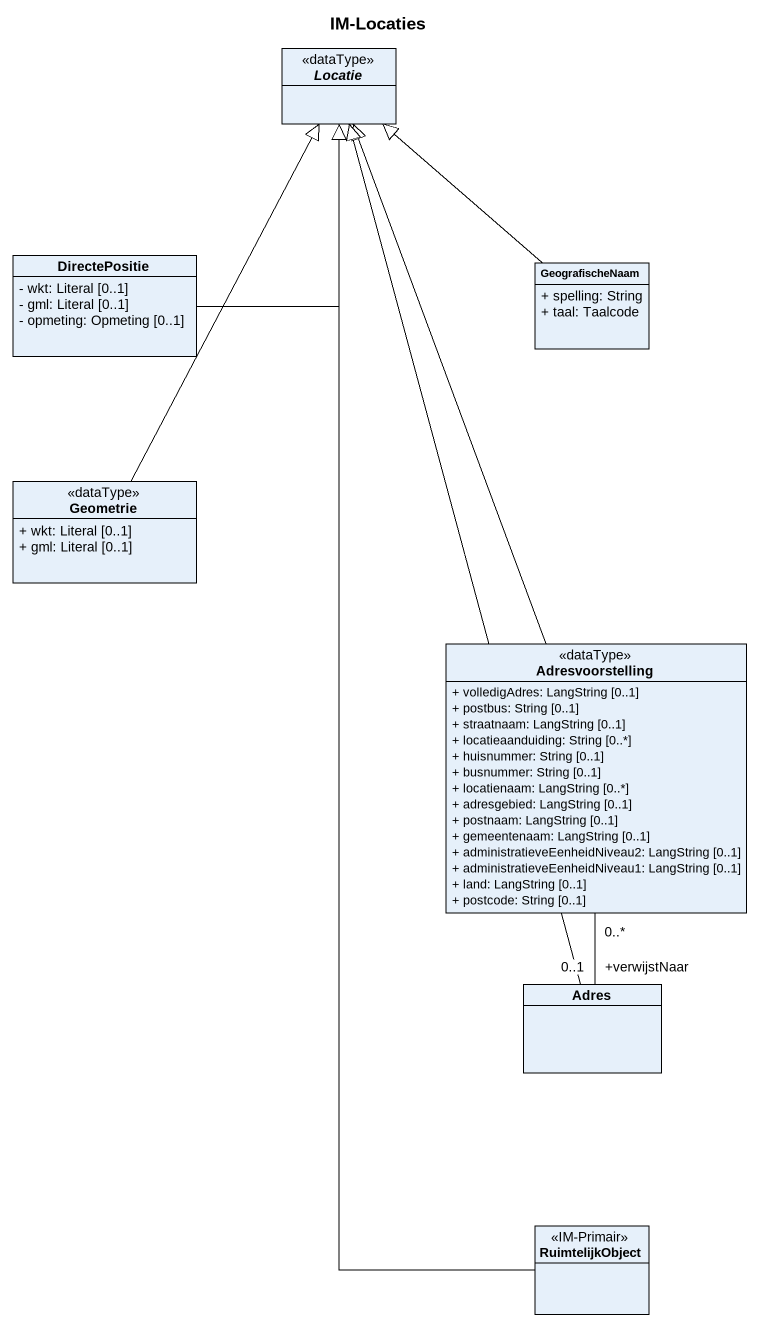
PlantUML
@startuml
title IM-Locaties
hide circle
hide empty members
skinparam classAttributeIconSize 0
abstract class Locatie <<dataType>>
class DirectePositie {
  - wkt: Literal [0..1]
  - gml: Literal [0..1]
  - opmeting: Opmeting [0..1]
}
class GeografischeNaam {
  + spelling: String
  + taal: Taalcode
}
class Geometrie <<dataType>> {
  + wkt: Literal [0..1]
  + gml: Literal [0..1]
}
class Adresvoorstelling <<dataType>> {
  + volledigAdres: LangString [0..1]
  + postbus: String [0..1]
  + straatnaam: LangString [0..1]
  + locatieaanduiding: String [0..*]
  + huisnummer: String [0..1]
  + busnummer: String [0..1]
  + locatienaam: LangString [0..*]
  + adresgebied: LangString [0..1]
  + postnaam: LangString [0..1]
  + gemeentenaam: LangString [0..1]
  + administratieveEenheidNiveau2: LangString [0..1]
  + administratieveEenheidNiveau1: LangString [0..1]
  + land: LangString [0..1]
  + postcode: String [0..1]
}
class Adres
class RuimtelijkObject <<IM-Primair>>
DirectePositie -up-|> Locatie
GeografischeNaam -up-|> Locatie
Geometrie -up-|> Locatie
Adresvoorstelling -up-|> Locatie
Adresvoorstelling "0..*" -- "+verwijstNaar\n0..1" Adres
Adres -up-|> Locatie
RuimtelijkObject -up-|> Locatie
@enduml
